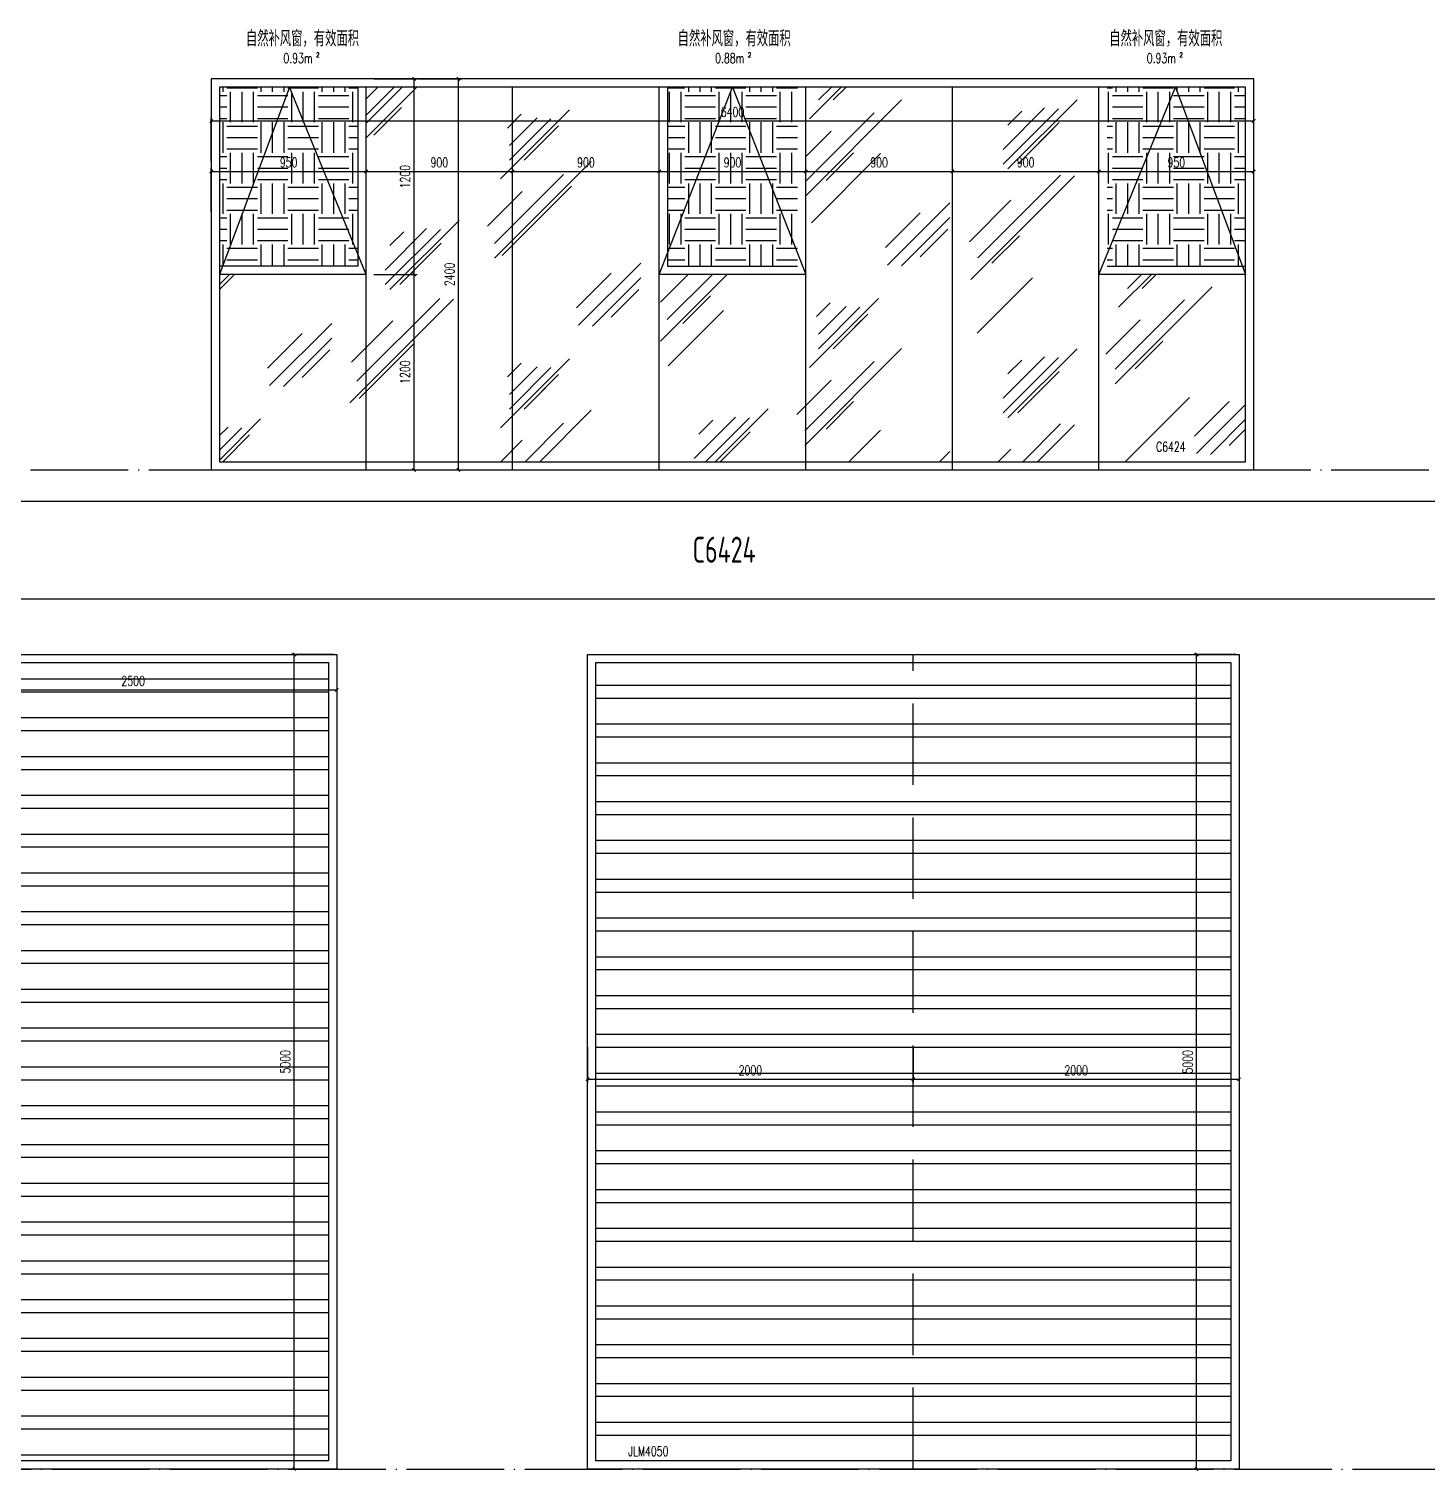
# Model space of a CAD drawing. Extents: x -4210259 to 293730, y -7499 to 868879.
# Drawn here: x -2045341 to -2036755, y 435509 to 444363 of the extents above; entities that cross this region are included whole.
import ezdxf

# ---------------------------------------------------------------- set-up
doc = ezdxf.new("R2010")
doc.units = 0
doc.header["$LTSCALE"] = 1000
doc.header["$MEASUREMENT"] = 0
doc.linetypes.add('__DASH', pattern=[0.35, 0.25, -0.1])
doc.linetypes.add('DOTE', pattern=[2.42, 2, -0.2, 0.02, -0.2])
doc.layers.get('Defpoints').update_dxf_attribs({"color": 210})
for name, color, linetype in [('A-AXIS-DOTE', 14, 'DOTE'), ('A-CURTAIN', 134, 'Continuous'), ('A-HATCH-2', 251, 'Continuous'), ('A-LIN-V', 9, 'Continuous'), ('A-TEXT', 61, 'Continuous'), ('A-WINDOW', 140, 'Continuous'), ('A-门窗表显示尺寸', 160, 'Continuous'), ('SPACE', 7, 'Continuous'), ('SPACE_HATCH', 8, 'Continuous')]:
    doc.layers.add(name, color=color, linetype=linetype)
doc.layers.add('A-WALL-HATCH', color=8, linetype='Continuous', lineweight=13)
doc.styles.add('_TCH_SPACE', font='SIMPLEX', dxfattribs={"height": 5, "bigfont": 'GBCBIG'})
doc.styles.add('A-DIM_T3', font='SIMPLEX', dxfattribs={"width": 0.705882, "bigfont": 'GBCBIG'})
doc.styles.add('A-STANDARD', font='SIMPLEX', dxfattribs={"bigfont": 'GBCBIG'})
doc.styles.add('EXPO2012', font='@TSSDENG', dxfattribs={"width": 0.7, "bigfont": '@TSSDCHN'})
doc.dimstyles.new('A-DIM&&20', dxfattribs={"dimtxt": 59.5, "dimasz": 20, "dimexe": 20, "dimexo": 20, "dimgap": 25.25, "dimtad": 1, "dimdec": 0, "dimzin": 0, "dimdsep": 46, "dimtxsty": 'A-DIM_T3', "dimblk": 'ARCHTICK', "dimcen": 0.09, "dimclrt": 7, "dimazin": 2, "dimtfac": 1, "dimtdec": 0, "dimtix": 1, "dimtmove": 2, "dimatfit": 3, "dimfxl": 0, "dimtolj": 1, "dimtzin": 0, "dimarcsym": 0})
pattern_1 = [(0, (0, 0), (187.5, 187.5), [187.5, -187.5]), (0, (0, 70.31), (187.5, 187.5), [187.5, -187.5]), (0, (0, 140.62), (187.5, 187.5), [187.5, -187.5]), (90, (23.44, 164.06), (-187.5, 187.5), [187.5, -187.5]), (90, (93.75, 164.06), (-187.5, 187.5), [187.5, -187.5]), (90, (164.06, 164.06), (-187.5, 187.5), [187.5, -187.5])]

# ---------------------------------------------------------------- blocks, each defined once
blk = doc.blocks.new('_ArchTick')
at = {"color": 0, "linetype": 'ByBlock', "const_width": 0.4}
blk.add_lwpolyline([(-0.5, -0.5), (0.5, 0.5)], dxfattribs=at)
blk = doc.blocks.new('*D1236')
at = {"layer": 'A-门窗表显示尺寸', "color": 0, "lineweight": -2}
for p, q in [((-1640980.2, 522217.5), (-1640980.2, 522000)), ((-1638480.2, 522217.5), (-1638480.2, 522000)), ((-1640980.2, 522020), (-1638480.2, 522020))]:
    blk.add_line(p, q, dxfattribs=at)
at = {"layer": 'Defpoints', "color": 0}
for p in [(-1640980.2, 522237.5), (-1638480.2, 522237.5), (-1638480.2, 522020)]:
    blk.add_point(p, dxfattribs=at)
at = {"layer": 'A-门窗表显示尺寸', "color": 0, "lineweight": -2, "xscale": 20, "yscale": 20, "zscale": 20, "rotation": 180}
blk.add_blockref('_ArchTick', (-1640980.2, 522020), dxfattribs=at)
at = {"layer": 'A-门窗表显示尺寸', "color": 0, "lineweight": -2, "xscale": 20, "yscale": 20, "zscale": 20}
blk.add_blockref('_ArchTick', (-1638480.2, 522020), dxfattribs=at)
at = {"layer": 'A-门窗表显示尺寸', "color": 7, "insert": (-1639730.2, 522075), "char_height": 59.5, "attachment_point": 5, "style": 'A-DIM_T3'}
blk.add_mtext('\\A1;2500', dxfattribs=at)
blk = doc.blocks.new('*D1237')
at = {"layer": 'A-门窗表显示尺寸', "color": 0, "lineweight": -2}
for p, q in [((-1643480.2, 522217.5), (-1643480.2, 522000)), ((-1640980.2, 522217.5), (-1640980.2, 522000)), ((-1643480.2, 522020), (-1640980.2, 522020))]:
    blk.add_line(p, q, dxfattribs=at)
at = {"layer": 'Defpoints', "color": 0}
for p in [(-1643480.2, 522237.5), (-1640980.2, 522237.5), (-1640980.2, 522020)]:
    blk.add_point(p, dxfattribs=at)
at = {"layer": 'A-门窗表显示尺寸', "color": 0, "lineweight": -2, "xscale": 20, "yscale": 20, "zscale": 20, "rotation": 180}
blk.add_blockref('_ArchTick', (-1643480.2, 522020), dxfattribs=at)
at = {"layer": 'A-门窗表显示尺寸', "color": 0, "lineweight": -2, "xscale": 20, "yscale": 20, "zscale": 20}
blk.add_blockref('_ArchTick', (-1640980.2, 522020), dxfattribs=at)
at = {"layer": 'A-门窗表显示尺寸', "color": 7, "insert": (-1642230.2, 522075), "char_height": 59.5, "attachment_point": 5, "style": 'A-DIM_T3'}
blk.add_mtext('\\A1;2500', dxfattribs=at)
blk = doc.blocks.new('*D1238')
at = {"layer": 'A-门窗表显示尺寸', "color": 0, "lineweight": -2}
for p, q in [((-1638500.2, 522237.5), (-1638760.6, 522237.5)), ((-1638740.6, 517237.5), (-1638740.6, 522237.5)), ((-1638500.2, 517237.5), (-1638760.6, 517237.5))]:
    blk.add_line(p, q, dxfattribs=at)
at = {"layer": 'Defpoints', "color": 0}
for p in [(-1638740.6, 522237.5), (-1638480.2, 522237.5), (-1638480.2, 517237.5)]:
    blk.add_point(p, dxfattribs=at)
at = {"layer": 'A-门窗表显示尺寸', "color": 0, "lineweight": -2, "xscale": 20, "yscale": 20, "zscale": 20}
for p, rotation in [((-1638740.6, 522237.5), 90), ((-1638740.6, 517237.5), 270)]:
    blk.add_blockref('_ArchTick', p, dxfattribs=dict(at, rotation=rotation))
at = {"layer": 'A-门窗表显示尺寸', "color": 7, "insert": (-1638795.6, 519737.5), "char_height": 59.5, "attachment_point": 5, "rotation": 90, "style": 'A-DIM_T3'}
blk.add_mtext('\\A1;5000', dxfattribs=at)
blk = doc.blocks.new('*D1190')
at = {"layer": 'A-门窗表显示尺寸', "color": 0, "lineweight": -2}
for p, q in [((-1687760.4, 518822.3), (-1687760.4, 519089.7)), ((-1686810.4, 518822.3), (-1686810.4, 519089.7)), ((-1687760.4, 519069.7), (-1686810.4, 519069.7))]:
    blk.add_line(p, q, dxfattribs=at)
at = {"layer": 'Defpoints', "color": 0}
for p in [(-1686810.4, 519069.7), (-1687760.4, 518802.3), (-1686810.4, 518802.3)]:
    blk.add_point(p, dxfattribs=at)
at = {"layer": 'A-门窗表显示尺寸', "color": 0, "lineweight": -2, "xscale": 20, "yscale": 20, "zscale": 20, "rotation": 180}
blk.add_blockref('_ArchTick', (-1687760.4, 519069.7), dxfattribs=at)
at = {"layer": 'A-门窗表显示尺寸', "color": 0, "lineweight": -2, "xscale": 20, "yscale": 20, "zscale": 20}
blk.add_blockref('_ArchTick', (-1686810.4, 519069.7), dxfattribs=at)
at = {"layer": 'A-门窗表显示尺寸', "color": 7, "insert": (-1687285.4, 519124.7), "char_height": 59.5, "attachment_point": 5, "style": 'A-DIM_T3'}
blk.add_mtext('\\A1;950', dxfattribs=at)
blk = doc.blocks.new('*D1191')
at = {"layer": 'A-门窗表显示尺寸', "color": 0, "lineweight": -2}
for p, q in [((-1686810.4, 518822.3), (-1686810.4, 519089.7)), ((-1685910.4, 518822.3), (-1685910.4, 519089.7)), ((-1686810.4, 519069.7), (-1685910.4, 519069.7))]:
    blk.add_line(p, q, dxfattribs=at)
at = {"layer": 'Defpoints', "color": 0}
for p in [(-1685910.4, 519069.7), (-1686810.4, 518802.3), (-1685910.4, 518802.3)]:
    blk.add_point(p, dxfattribs=at)
at = {"layer": 'A-门窗表显示尺寸', "color": 0, "lineweight": -2, "xscale": 20, "yscale": 20, "zscale": 20, "rotation": 180}
blk.add_blockref('_ArchTick', (-1686810.4, 519069.7), dxfattribs=at)
at = {"layer": 'A-门窗表显示尺寸', "color": 0, "lineweight": -2, "xscale": 20, "yscale": 20, "zscale": 20}
blk.add_blockref('_ArchTick', (-1685910.4, 519069.7), dxfattribs=at)
at = {"layer": 'A-门窗表显示尺寸', "color": 7, "insert": (-1686360.4, 519124.7), "char_height": 59.5, "attachment_point": 5, "style": 'A-DIM_T3'}
blk.add_mtext('\\A1;900', dxfattribs=at)
blk = doc.blocks.new('*D1192')
at = {"layer": 'A-门窗表显示尺寸', "color": 0, "lineweight": -2}
for p, q in [((-1685910.4, 518822.3), (-1685910.4, 519089.7)), ((-1685010.4, 518822.3), (-1685010.4, 519089.7)), ((-1685910.4, 519069.7), (-1685010.4, 519069.7))]:
    blk.add_line(p, q, dxfattribs=at)
at = {"layer": 'Defpoints', "color": 0}
for p in [(-1685010.4, 519069.7), (-1685910.4, 518802.3), (-1685010.4, 518802.3)]:
    blk.add_point(p, dxfattribs=at)
at = {"layer": 'A-门窗表显示尺寸', "color": 0, "lineweight": -2, "xscale": 20, "yscale": 20, "zscale": 20, "rotation": 180}
blk.add_blockref('_ArchTick', (-1685910.4, 519069.7), dxfattribs=at)
at = {"layer": 'A-门窗表显示尺寸', "color": 0, "lineweight": -2, "xscale": 20, "yscale": 20, "zscale": 20}
blk.add_blockref('_ArchTick', (-1685010.4, 519069.7), dxfattribs=at)
at = {"layer": 'A-门窗表显示尺寸', "color": 7, "insert": (-1685460.4, 519124.7), "char_height": 59.5, "attachment_point": 5, "style": 'A-DIM_T3'}
blk.add_mtext('\\A1;900', dxfattribs=at)
blk = doc.blocks.new('*D1193')
at = {"layer": 'A-门窗表显示尺寸', "color": 0, "lineweight": -2}
for p, q in [((-1685010.4, 518822.3), (-1685010.4, 519089.7)), ((-1684110.4, 518822.3), (-1684110.4, 519089.7)), ((-1685010.4, 519069.7), (-1684110.4, 519069.7))]:
    blk.add_line(p, q, dxfattribs=at)
at = {"layer": 'Defpoints', "color": 0}
for p in [(-1684110.4, 519069.7), (-1685010.4, 518802.3), (-1684110.4, 518802.3)]:
    blk.add_point(p, dxfattribs=at)
at = {"layer": 'A-门窗表显示尺寸', "color": 0, "lineweight": -2, "xscale": 20, "yscale": 20, "zscale": 20, "rotation": 180}
blk.add_blockref('_ArchTick', (-1685010.4, 519069.7), dxfattribs=at)
at = {"layer": 'A-门窗表显示尺寸', "color": 0, "lineweight": -2, "xscale": 20, "yscale": 20, "zscale": 20}
blk.add_blockref('_ArchTick', (-1684110.4, 519069.7), dxfattribs=at)
at = {"layer": 'A-门窗表显示尺寸', "color": 7, "insert": (-1684560.4, 519124.7), "char_height": 59.5, "attachment_point": 5, "style": 'A-DIM_T3'}
blk.add_mtext('\\A1;900', dxfattribs=at)
blk = doc.blocks.new('*D1194')
at = {"layer": 'A-门窗表显示尺寸', "color": 0, "lineweight": -2}
for p, q in [((-1684110.4, 518822.3), (-1684110.4, 519089.7)), ((-1683210.4, 518822.3), (-1683210.4, 519089.7)), ((-1684110.4, 519069.7), (-1683210.4, 519069.7))]:
    blk.add_line(p, q, dxfattribs=at)
at = {"layer": 'Defpoints', "color": 0}
for p in [(-1683210.4, 519069.7), (-1684110.4, 518802.3), (-1683210.4, 518802.3)]:
    blk.add_point(p, dxfattribs=at)
at = {"layer": 'A-门窗表显示尺寸', "color": 0, "lineweight": -2, "xscale": 20, "yscale": 20, "zscale": 20, "rotation": 180}
blk.add_blockref('_ArchTick', (-1684110.4, 519069.7), dxfattribs=at)
at = {"layer": 'A-门窗表显示尺寸', "color": 0, "lineweight": -2, "xscale": 20, "yscale": 20, "zscale": 20}
blk.add_blockref('_ArchTick', (-1683210.4, 519069.7), dxfattribs=at)
at = {"layer": 'A-门窗表显示尺寸', "color": 7, "insert": (-1683660.4, 519124.7), "char_height": 59.5, "attachment_point": 5, "style": 'A-DIM_T3'}
blk.add_mtext('\\A1;900', dxfattribs=at)
blk = doc.blocks.new('*D1195')
at = {"layer": 'A-门窗表显示尺寸', "color": 0, "lineweight": -2}
for p, q in [((-1683210.4, 518822.3), (-1683210.4, 519089.7)), ((-1682310.4, 518822.3), (-1682310.4, 519089.7)), ((-1683210.4, 519069.7), (-1682310.4, 519069.7))]:
    blk.add_line(p, q, dxfattribs=at)
at = {"layer": 'Defpoints', "color": 0}
for p in [(-1682310.4, 519069.7), (-1683210.4, 518802.3), (-1682310.4, 518802.3)]:
    blk.add_point(p, dxfattribs=at)
at = {"layer": 'A-门窗表显示尺寸', "color": 0, "lineweight": -2, "xscale": 20, "yscale": 20, "zscale": 20, "rotation": 180}
blk.add_blockref('_ArchTick', (-1683210.4, 519069.7), dxfattribs=at)
at = {"layer": 'A-门窗表显示尺寸', "color": 0, "lineweight": -2, "xscale": 20, "yscale": 20, "zscale": 20}
blk.add_blockref('_ArchTick', (-1682310.4, 519069.7), dxfattribs=at)
at = {"layer": 'A-门窗表显示尺寸', "color": 7, "insert": (-1682760.4, 519124.7), "char_height": 59.5, "attachment_point": 5, "style": 'A-DIM_T3'}
blk.add_mtext('\\A1;900', dxfattribs=at)
blk = doc.blocks.new('*D1196')
at = {"layer": 'A-门窗表显示尺寸', "color": 0, "lineweight": -2}
for p, q in [((-1682310.4, 518822.3), (-1682310.4, 519089.7)), ((-1681360.4, 518822.3), (-1681360.4, 519089.7)), ((-1682310.4, 519069.7), (-1681360.4, 519069.7))]:
    blk.add_line(p, q, dxfattribs=at)
at = {"layer": 'Defpoints', "color": 0}
for p in [(-1681360.4, 519069.7), (-1682310.4, 518802.3), (-1681360.4, 518802.3)]:
    blk.add_point(p, dxfattribs=at)
at = {"layer": 'A-门窗表显示尺寸', "color": 0, "lineweight": -2, "xscale": 20, "yscale": 20, "zscale": 20, "rotation": 180}
blk.add_blockref('_ArchTick', (-1682310.4, 519069.7), dxfattribs=at)
at = {"layer": 'A-门窗表显示尺寸', "color": 0, "lineweight": -2, "xscale": 20, "yscale": 20, "zscale": 20}
blk.add_blockref('_ArchTick', (-1681360.4, 519069.7), dxfattribs=at)
at = {"layer": 'A-门窗表显示尺寸', "color": 7, "insert": (-1681835.4, 519124.7), "char_height": 59.5, "attachment_point": 5, "style": 'A-DIM_T3'}
blk.add_mtext('\\A1;950', dxfattribs=at)
blk = doc.blocks.new('*D1197')
at = {"layer": 'A-门窗表显示尺寸', "color": 0, "lineweight": -2}
for p, q in [((-1686490.4, 519637.5), (-1686222.9, 519637.5)), ((-1686242.9, 517237.5), (-1686242.9, 519637.5)), ((-1686490.4, 517237.5), (-1686222.9, 517237.5))]:
    blk.add_line(p, q, dxfattribs=at)
at = {"layer": 'Defpoints', "color": 0}
for p in [(-1686510.4, 519637.5), (-1686242.9, 519637.5), (-1686510.4, 517237.5)]:
    blk.add_point(p, dxfattribs=at)
at = {"layer": 'A-门窗表显示尺寸', "color": 0, "lineweight": -2, "xscale": 20, "yscale": 20, "zscale": 20}
for p, rotation in [((-1686242.9, 519637.5), 90), ((-1686242.9, 517237.5), 270)]:
    blk.add_blockref('_ArchTick', p, dxfattribs=dict(at, rotation=rotation))
at = {"layer": 'A-门窗表显示尺寸', "color": 7, "insert": (-1686297.9, 518437.5), "char_height": 59.5, "attachment_point": 5, "rotation": 90, "style": 'A-DIM_T3'}
blk.add_mtext('\\A1;2400', dxfattribs=at)
blk = doc.blocks.new('*D1198')
at = {"layer": 'A-门窗表显示尺寸', "color": 0, "lineweight": -2}
for p, q in [((-1687760.4, 519132.3), (-1687760.4, 519399.7)), ((-1687760.4, 519379.7), (-1681360.4, 519379.7)), ((-1681360.4, 519132.3), (-1681360.4, 519399.7))]:
    blk.add_line(p, q, dxfattribs=at)
at = {"layer": 'Defpoints', "color": 0}
for p in [(-1681360.4, 519379.7), (-1687760.4, 519112.3), (-1681360.4, 519112.3)]:
    blk.add_point(p, dxfattribs=at)
at = {"layer": 'A-门窗表显示尺寸', "color": 0, "lineweight": -2, "xscale": 20, "yscale": 20, "zscale": 20, "rotation": 180}
blk.add_blockref('_ArchTick', (-1687760.4, 519379.7), dxfattribs=at)
at = {"layer": 'A-门窗表显示尺寸', "color": 0, "lineweight": -2, "xscale": 20, "yscale": 20, "zscale": 20}
blk.add_blockref('_ArchTick', (-1681360.4, 519379.7), dxfattribs=at)
at = {"layer": 'A-门窗表显示尺寸', "color": 7, "insert": (-1684560.4, 519434.7), "char_height": 59.5, "attachment_point": 5, "style": 'A-DIM_T3'}
blk.add_mtext('\\A1;6400', dxfattribs=at)
blk = doc.blocks.new('*D1199')
at = {"layer": 'A-门窗表显示尺寸', "color": 0, "lineweight": -2}
for p, q in [((-1686763.3, 518437.5), (-1686495.9, 518437.5)), ((-1686515.9, 517237.5), (-1686515.9, 518437.5)), ((-1686763.3, 517237.5), (-1686495.9, 517237.5))]:
    blk.add_line(p, q, dxfattribs=at)
at = {"layer": 'Defpoints', "color": 0}
for p in [(-1686783.3, 518437.5), (-1686515.9, 518437.5), (-1686783.3, 517237.5)]:
    blk.add_point(p, dxfattribs=at)
at = {"layer": 'A-门窗表显示尺寸', "color": 0, "lineweight": -2, "xscale": 20, "yscale": 20, "zscale": 20}
for p, rotation in [((-1686515.9, 518437.5), 90), ((-1686515.9, 517237.5), 270)]:
    blk.add_blockref('_ArchTick', p, dxfattribs=dict(at, rotation=rotation))
at = {"layer": 'A-门窗表显示尺寸', "color": 7, "insert": (-1686570.9, 517837.5), "char_height": 59.5, "attachment_point": 5, "rotation": 90, "style": 'A-DIM_T3'}
blk.add_mtext('\\A1;1200', dxfattribs=at)
blk = doc.blocks.new('*D1200')
at = {"layer": 'A-门窗表显示尺寸', "color": 0, "lineweight": -2}
for p, q in [((-1686763.3, 519637.5), (-1686495.9, 519637.5)), ((-1686515.9, 518437.5), (-1686515.9, 519637.5)), ((-1686763.3, 518437.5), (-1686495.9, 518437.5))]:
    blk.add_line(p, q, dxfattribs=at)
at = {"layer": 'Defpoints', "color": 0}
for p in [(-1686783.3, 519637.5), (-1686515.9, 519637.5), (-1686783.3, 518437.5)]:
    blk.add_point(p, dxfattribs=at)
at = {"layer": 'A-门窗表显示尺寸', "color": 0, "lineweight": -2, "xscale": 20, "yscale": 20, "zscale": 20}
for p, rotation in [((-1686515.9, 519637.5), 90), ((-1686515.9, 518437.5), 270)]:
    blk.add_blockref('_ArchTick', p, dxfattribs=dict(at, rotation=rotation))
at = {"layer": 'A-门窗表显示尺寸', "color": 7, "insert": (-1686570.9, 519037.5), "char_height": 59.5, "attachment_point": 5, "rotation": 90, "style": 'A-DIM_T3'}
blk.add_mtext('\\A1;1200', dxfattribs=at)
blk = doc.blocks.new('*D430')
at = {"layer": 'A-门窗表显示尺寸', "color": 0, "lineweight": -2}
for p, q in [((-2037930, 440522), (-2038190.4, 440522)), ((-2038170.4, 435522), (-2038170.4, 440522)), ((-2037930, 435522), (-2038190.4, 435522))]:
    blk.add_line(p, q, dxfattribs=at)
at = {"layer": 'Defpoints', "color": 0}
for p in [(-2038170.4, 440522), (-2037910, 440522), (-2037910, 435522)]:
    blk.add_point(p, dxfattribs=at)
at = {"layer": 'A-门窗表显示尺寸', "color": 0, "lineweight": -2, "xscale": 20, "yscale": 20, "zscale": 20}
for p, rotation in [((-2038170.4, 440522), 90), ((-2038170.4, 435522), 270)]:
    blk.add_blockref('_ArchTick', p, dxfattribs=dict(at, rotation=rotation))
at = {"layer": 'A-门窗表显示尺寸', "color": 7, "insert": (-2038225.4, 438022), "char_height": 59.5, "attachment_point": 5, "rotation": 90, "style": 'A-DIM_T3'}
blk.add_mtext('\\A1;5000', dxfattribs=at)
blk = doc.blocks.new('*D431')
at = {"layer": 'A-门窗表显示尺寸', "color": 0, "lineweight": -2}
for p, q in [((-2039910, 438112), (-2039910, 437894.6)), ((-2037910, 438112), (-2037910, 437894.6)), ((-2039910, 437914.6), (-2037910, 437914.6))]:
    blk.add_line(p, q, dxfattribs=at)
at = {"layer": 'Defpoints', "color": 0}
for p in [(-2039910, 438132), (-2037910, 438132), (-2037910, 437914.6)]:
    blk.add_point(p, dxfattribs=at)
at = {"layer": 'A-门窗表显示尺寸', "color": 0, "lineweight": -2, "xscale": 20, "yscale": 20, "zscale": 20, "rotation": 180}
blk.add_blockref('_ArchTick', (-2039910, 437914.6), dxfattribs=at)
at = {"layer": 'A-门窗表显示尺寸', "color": 0, "lineweight": -2, "xscale": 20, "yscale": 20, "zscale": 20}
blk.add_blockref('_ArchTick', (-2037910, 437914.6), dxfattribs=at)
at = {"layer": 'A-门窗表显示尺寸', "color": 7, "insert": (-2038910, 437969.6), "char_height": 59.5, "attachment_point": 5, "style": 'A-DIM_T3'}
blk.add_mtext('\\A1;2000', dxfattribs=at)
blk = doc.blocks.new('*D432')
at = {"layer": 'A-门窗表显示尺寸', "color": 0, "lineweight": -2}
for p, q in [((-2041910, 438112), (-2041910, 437894.6)), ((-2039910, 438112), (-2039910, 437894.6)), ((-2041910, 437914.6), (-2039910, 437914.6))]:
    blk.add_line(p, q, dxfattribs=at)
at = {"layer": 'Defpoints', "color": 0}
for p in [(-2041910, 438132), (-2039910, 438132), (-2039910, 437914.6)]:
    blk.add_point(p, dxfattribs=at)
at = {"layer": 'A-门窗表显示尺寸', "color": 0, "lineweight": -2, "xscale": 20, "yscale": 20, "zscale": 20, "rotation": 180}
blk.add_blockref('_ArchTick', (-2041910, 437914.6), dxfattribs=at)
at = {"layer": 'A-门窗表显示尺寸', "color": 0, "lineweight": -2, "xscale": 20, "yscale": 20, "zscale": 20}
blk.add_blockref('_ArchTick', (-2039910, 437914.6), dxfattribs=at)
at = {"layer": 'A-门窗表显示尺寸', "color": 7, "insert": (-2040910, 437969.6), "char_height": 59.5, "attachment_point": 5, "style": 'A-DIM_T3'}
blk.add_mtext('\\A1;2000', dxfattribs=at)
blk = doc.blocks.new('JLM5050')
at = {"layer": 'A-HATCH-2'}
h = blk.add_hatch(dxfattribs=at)
h.set_pattern_fill('ANSI32', color=256, scale=50, angle=45)
h.set_pattern_definition([(180, (0, 0), (-1e-14, -238.125), []), (180, (-79.38, 79.38), (-1e-14, -238.125), [])])
h.paths.add_polyline_path([(-1643430.2, 522187.5), (-1638530.2, 522187.5), (-1638530.2, 517287.5), (-1643430.2, 517287.5)])
at = {"layer": 'A-AXIS-DOTE', "linetype": '__DASH', "ltscale": 2}
blk.add_line((-1640980.2, 517237.5), (-1640980.2, 522237.5), dxfattribs=at)
at = {"layer": 'A-LIN-V'}
blk.add_lwpolyline([(-1643480.2, 522237.5), (-1638480.2, 522237.5), (-1638480.2, 517237.5), (-1643480.2, 517237.5)], close=True, dxfattribs=at)
at = {"layer": 'A-门窗表显示尺寸'}
blk.add_lwpolyline([(-1643430.2, 522187.5), (-1638530.2, 522187.5), (-1638530.2, 517287.5), (-1643430.2, 517287.5)], close=True, dxfattribs=at)
at = {"layer": 'A-门窗表显示尺寸', "color": 3, "style": 'A-STANDARD', "width": 0.705882}
blk.add_text('JLM5050', height=59.5, dxfattribs=at).set_placement((-1643230, 517317.5))
at = {"layer": 'A-门窗表显示尺寸'}
for p1, p2, distance, picture, middle in [((-1643480.2, 522237.5), (-1640980.2, 522237.5), -217.5, '*D1237', (-1642230.2, 522075)), ((-1640980.2, 522237.5), (-1638480.2, 522237.5), -217.5, '*D1236', (-1639730.2, 522075)), ((-1638480.2, 517237.5), (-1638480.2, 522237.5), 260.4, '*D1238', (-1638795.6, 519737.5))]:
    dim = blk.add_aligned_dim(p1=p1, p2=p2, distance=distance, dimstyle='A-DIM&&20', dxfattribs=at)
    dim.commit()
    dim.dimension.update_dxf_attribs({"geometry": picture, "text_midpoint": middle})
blk = doc.blocks.new('e43435')
at = {"layer": 'A-WALL-HATCH'}
h = blk.add_hatch(dxfattribs=at)
h.set_pattern_fill('玻璃2', color=256, scale=100)
h.set_pattern_definition([(45, (64850, 60), (0, 1527.35065), [600, -360, 600, -360, 240, -523.28157]), (45, (64820, 90), (0, 1527.35065), [480, -600, 360, -360, 420, -463.28157]), (45, (64820, 180), (0, 1527.35065), [360, -720, 240, -360, 540, -463.28157]), (45, (64910, 90), (0, 1527.35065), [360, -720, 300, -1303.2815]), (45, (65000, 180), (0, 1527.35065), [180, -900, 120, -1483.2815]), (45, (64850, 330), (0, 1527.35065), [120, -900, 120, -480, 300, -763.28157]), (45, (65390, 240), (0, 1527.35065), [600, -900, 720, -475.2816]), (45, (65390, 150), (0, 1527.35065), [840, -600, 900, -355.2816]), (45, (65540, 270), (0, -1697.0563), [600, -840, 480, -763.2816]), (45, (65450, 450), (0, 1527.35065), [300, -1200, 360, -823.2816]), (45, (65630, 360), (0, 1527.35065), [240, -1200, 240, -1003.2815])])
h.paths.add_polyline_path([(-1687710.4, 517287.5), (-1681410.4, 517287.5), (-1681410.4, 518437.5), (-1682310.4, 518437.5), (-1682310.4, 519587.5), (-1684110.4, 519587.5), (-1684110.4, 518437.5), (-1685010.4, 518437.5), (-1685010.4, 519587.5), (-1686810.4, 519587.5), (-1686810.4, 518437.5), (-1687710.4, 518437.5)])
at = {"layer": 'SPACE_HATCH'}
h = blk.add_hatch(dxfattribs=at)
h.set_pattern_fill('土壤', color=1, scale=50, style=0)
h.set_pattern_definition(pattern_1)
h.paths.add_polyline_path([(-1687710.4, 518487.5), (-1686860.4, 518487.5), (-1686860.4, 519587.5), (-1687710.4, 519587.5)])
h = blk.add_hatch(dxfattribs=at)
h.set_pattern_fill('土壤', color=1, scale=50, style=0)
h.set_pattern_definition(pattern_1)
h.paths.add_polyline_path([(-1684160.4, 518487.5), (-1684960.4, 518487.5), (-1684960.4, 519587.5), (-1684160.4, 519587.5)])
h = blk.add_hatch(dxfattribs=at)
h.set_pattern_fill('土壤', color=1, scale=50, style=0)
h.set_pattern_definition(pattern_1)
h.paths.add_polyline_path([(-1681410.4, 518487.5), (-1682260.4, 518487.5), (-1682260.4, 519587.5), (-1681410.4, 519587.5)])
at = {"layer": 'A-WINDOW'}
for p, q in [((-1686860.4, 519587.5), (-1686860.4, 518487.5)), ((-1686810.4, 517237.5), (-1686810.4, 519587.5)), ((-1685910.4, 517237.5), (-1685910.4, 519587.5)), ((-1685010.4, 517237.5), (-1685010.4, 519587.5)), ((-1684960.4, 519587.5), (-1684960.4, 518487.5)), ((-1684110.4, 517237.5), (-1684110.4, 519587.5)), ((-1683210.4, 517237.5), (-1683210.4, 519587.5)), ((-1682310.4, 517237.5), (-1682310.4, 519587.5)), ((-1686860.4, 518487.5), (-1687710.4, 518487.5)), ((-1684960.4, 518487.5), (-1684160.4, 518487.5)), ((-1682260.4, 518487.5), (-1681410.4, 518487.5)), ((-1686810.4, 518437.5), (-1687710.4, 518437.5)), ((-1684110.4, 518437.5), (-1685010.4, 518437.5)), ((-1681410.4, 518437.5), (-1682310.4, 518437.5))]:
    blk.add_line(p, q, dxfattribs=at)
for points in [[(-1687760.4, 517237.5), (-1681360.4, 517237.5), (-1681360.4, 519637.5), (-1687760.4, 519637.5)], [(-1687710.4, 517287.5), (-1681410.4, 517287.5), (-1681410.4, 519587.5), (-1687710.4, 519587.5)]]:
    blk.add_lwpolyline(points, close=True, dxfattribs=at)
for points in [[(-1686810.4, 518437.5), (-1687280.8, 519587.5), (-1687710.4, 518437.5)], [(-1685010.4, 518437.5), (-1684560.4, 519587.5), (-1684110.4, 518437.5)], [(-1682310.4, 518437.5), (-1681840, 519587.5), (-1681410.4, 518437.5)]]:
    blk.add_lwpolyline(points, dxfattribs=at)
at = {"layer": 'A-门窗表显示尺寸', "color": 3, "style": 'A-STANDARD', "width": 0.705882}
blk.add_text('C6424', height=59.5, dxfattribs=at).set_placement((-1681960, 517350))
at = {"layer": 'SPACE', "color": 1, "style": '_TCH_SPACE'}
for p in [(-1687548, 519837.5), (-1684897.2, 519837.5), (-1682247.2, 519837.5)]:
    blk.add_text('自然补风窗，有效面积', height=96.45, dxfattribs=at).set_placement(p)
at = {"layer": 'SPACE', "color": 1, "style": '_TCH_SPACE', "width": 0.705882}
for s, height, p in [('0.93m', 59.5, (-1687317.8, 519735.1)), ('2', 29.8, (-1687117.8, 519770.1)), ('0.88m', 59.5, (-1684667, 519735.1)), ('2', 29.8, (-1684467, 519770.1)), ('0.93m', 59.5, (-1682017, 519735.1)), ('2', 29.8, (-1681817, 519770.1))]:
    blk.add_text(s, height=height, dxfattribs=at).set_placement(p)
at = {"layer": 'A-门窗表显示尺寸'}
for p1, p2, distance, picture, middle in [((-1686783.3, 518437.5), (-1686783.3, 519637.5), -267.5, '*D1200', (-1686570.9, 519037.5)), ((-1686510.4, 517237.5), (-1686510.4, 519637.5), -267.5, '*D1197', (-1686297.9, 518437.5)), ((-1687760.4, 519112.3), (-1681360.4, 519112.3), 267.5, '*D1198', (-1684560.4, 519434.7)), ((-1687760.4, 518802.3), (-1686810.4, 518802.3), 267.5, '*D1190', (-1687285.4, 519124.7)), ((-1686810.4, 518802.3), (-1685910.4, 518802.3), 267.5, '*D1191', (-1686360.4, 519124.7)), ((-1685910.4, 518802.3), (-1685010.4, 518802.3), 267.5, '*D1192', (-1685460.4, 519124.7)), ((-1685010.4, 518802.3), (-1684110.4, 518802.3), 267.5, '*D1193', (-1684560.4, 519124.7)), ((-1684110.4, 518802.3), (-1683210.4, 518802.3), 267.5, '*D1194', (-1683660.4, 519124.7)), ((-1683210.4, 518802.3), (-1682310.4, 518802.3), 267.5, '*D1195', (-1682760.4, 519124.7)), ((-1682310.4, 518802.3), (-1681360.4, 518802.3), 267.5, '*D1196', (-1681835.4, 519124.7)), ((-1686783.3, 517237.5), (-1686783.3, 518437.5), -267.5, '*D1199', (-1686570.9, 517837.5))]:
    dim = blk.add_aligned_dim(p1=p1, p2=p2, distance=distance, dimstyle='A-DIM&&20', dxfattribs=at)
    dim.commit()
    dim.dimension.update_dxf_attribs({"geometry": picture, "text_midpoint": middle})

msp = doc.modelspace()

# ---------------------------------------------------------------- hatches: boundary and pattern name
at = {"layer": 'A-HATCH-2'}
h = msp.add_hatch(dxfattribs=at)
h.set_pattern_fill('ANSI32', color=256, scale=50, angle=45)
h.set_pattern_definition([(180, (-398929.84, -81715.44), (-1e-14, -238.125), []), (180, (-399009.2, -81636.06), (-1e-14, -238.125), [])])
h.paths.add_polyline_path([(-2041860, 440472), (-2037960, 440472), (-2037960, 435572), (-2041860, 435572)])

# ---------------------------------------------------------------- linework, layer by layer
at = {"layer": 'A-AXIS-DOTE', "linetype": 'DOTE', "ltscale": 0.3}
for p, q in [((-2048960, 441655.2), (-2033048, 441655.2)), ((-2052460, 435522), (-2027748.7, 435522))]:
    msp.add_line(p, q, dxfattribs=at)
at = {"layer": 'A-AXIS-DOTE', "linetype": '__DASH', "ltscale": 2}
msp.add_line((-2039910, 435522), (-2039910, 440522), dxfattribs=at)
at = {"layer": 'A-CURTAIN'}
for p, q in [((-2048960, 441462.6), (-2033048, 441462.6)), ((-2033048, 440862.6), (-2048960, 440862.6))]:
    msp.add_line(p, q, dxfattribs=at)
at = {"layer": 'A-LIN-V'}
msp.add_lwpolyline([(-2041910, 440522), (-2037910, 440522), (-2037910, 435522), (-2041910, 435522)], close=True, dxfattribs=at)
at = {"layer": 'A-门窗表显示尺寸'}
msp.add_lwpolyline([(-2041860, 440472), (-2037960, 440472), (-2037960, 435572), (-2041860, 435572)], close=True, dxfattribs=at)

# ---------------------------------------------------------------- block references
at = {"layer": 'A-LIN-V'}
for name, p in [('e43435', (-356459.6, -75582.3)), ('JLM5050', (-404969.8, -81715.4))]:
    msp.add_blockref(name, p, dxfattribs=at)

# ---------------------------------------------------------------- texts
at = {"layer": 'A-TEXT', "color": 4, "ltscale": 100, "style": 'EXPO2012', "width": 0.7}
msp.add_text('C6424', height=160, dxfattribs=at).set_placement((-2041265.5, 441085.4, 1500))
at = {"layer": 'A-门窗表显示尺寸', "color": 3, "style": 'A-STANDARD', "width": 0.705882}
msp.add_text('JLM4050', height=59.5, dxfattribs=at).set_placement((-2041659.8, 435602))

# ---------------------------------------------------------------- dimensions: what is measured, and where the dimension line sits
at = {"layer": 'A-门窗表显示尺寸'}
for p1, p2, distance, picture, middle in [((-2037910, 435522), (-2037910, 440522), 260.4, '*D430', (-2038225.4, 438022)), ((-2041910, 438132), (-2039910, 438132), -217.5, '*D432', (-2040910, 437969.6)), ((-2039910, 438132), (-2037910, 438132), -217.5, '*D431', (-2038910, 437969.6))]:
    dim = msp.add_aligned_dim(p1=p1, p2=p2, distance=distance, dimstyle='A-DIM&&20', dxfattribs=at)
    dim.commit()
    dim.dimension.update_dxf_attribs({"geometry": picture, "text_midpoint": middle})

doc.saveas('drawing.dxf')
